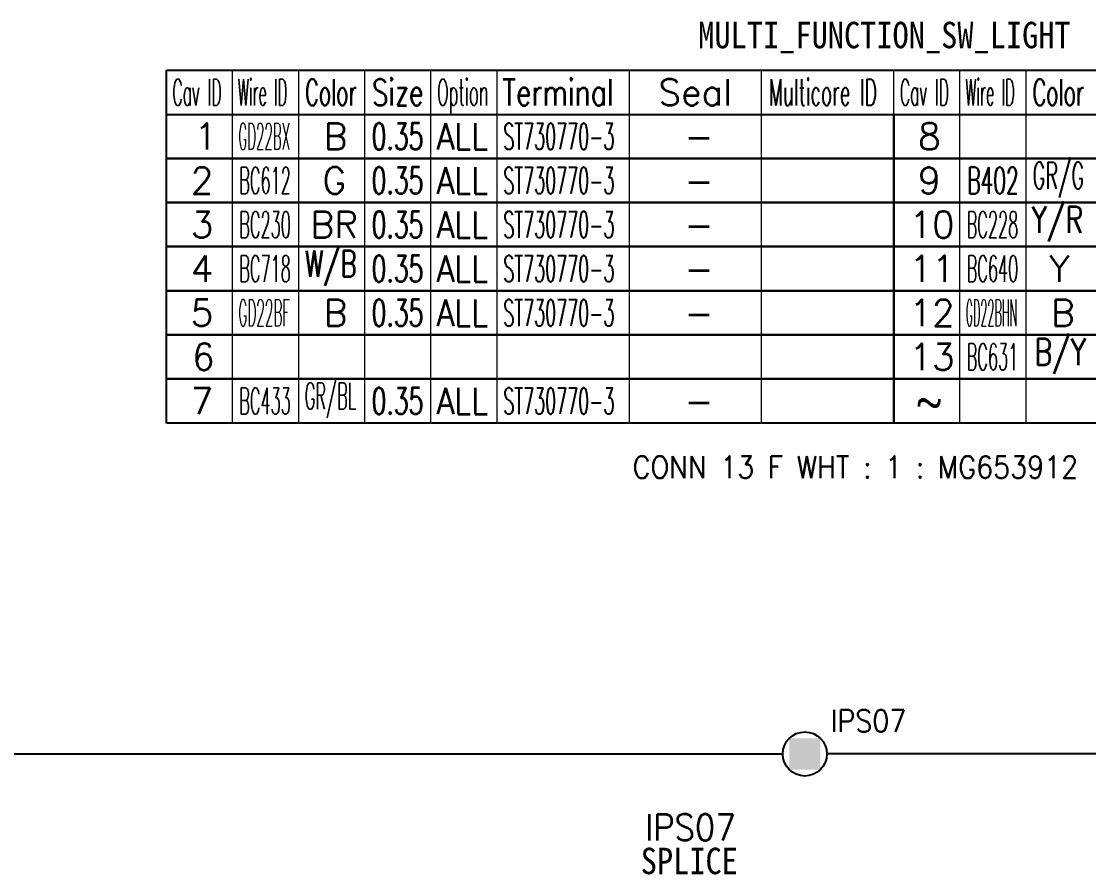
# Model space of a CAD drawing. Header units: inches. Extents: x 47316 to 59086, y 3141 to 11743.
# Drawn here: x 52462.7 to 52583.7, y 8610 to 8706.8 of the extents above; entities that cross this region are included whole.
import ezdxf

# ---------------------------------------------------------------- set-up
doc = ezdxf.new("R2010")
doc.units = ezdxf.units.IN
doc.header["$MEASUREMENT"] = 0
doc.styles.get("Standard").update_dxf_attribs({"font": ''})
doc.styles.get('Standard').set_extended_font_data('SimSun')
doc.linetypes.add('_VH_OTCON', pattern='A,0.0001,[7,VeSys.shx,S=0.1,R=0,X=0,Y=0],-0.4,[7,VeSys.shx,S=0.1,R=0,X=0,Y=0],-0.4,["X",Standard,S=1,R=0,X=-0.5,Y=-0.5],-0.0001,[7,VeSys.shx,S=0.1,R=0,X=0,Y=0],-0.4', length=1.2002)

msp = doc.modelspace()

# ---------------------------------------------------------------- linework, layer by layer
at = {"color": 0, "linetype": 'Continuous', "lineweight": -2}
for p, q in [((52479.15, 8701.25), (52644.15, 8701.25)), ((52479.15, 8696.25), (52479.15, 8701.25)), ((52479.15, 8696.25), (52644.15, 8696.25))]:
    msp.add_line(p, q, dxfattribs=at)
at = {"color": 7, "linetype": 'Continuous', "lineweight": 15}
for p, q in [((52486.65, 8696.25), (52486.65, 8701.25)), ((52494.15, 8696.25), (52494.15, 8701.25)), ((52501.65, 8696.25), (52501.65, 8701.25)), ((52509.15, 8696.25), (52509.15, 8701.25)), ((52516.65, 8696.25), (52516.65, 8701.25)), ((52531.65, 8696.25), (52531.65, 8701.25)), ((52546.65, 8696.25), (52546.65, 8701.25)), ((52561.65, 8696.25), (52561.65, 8701.25)), ((52569.15, 8696.25), (52569.15, 8701.25)), ((52576.65, 8696.25), (52576.65, 8701.25))]:
    msp.add_line(p, q, dxfattribs=at)
at = {"color": 102, "linetype": 'Continuous', "lineweight": 15}
for p, q in [((52486.65, 8691.25), (52486.65, 8696.25)), ((52494.15, 8691.25), (52494.15, 8696.25)), ((52501.65, 8691.25), (52501.65, 8696.25)), ((52509.15, 8691.25), (52509.15, 8696.25)), ((52516.65, 8691.25), (52516.65, 8696.25)), ((52531.65, 8691.25), (52531.65, 8696.25)), ((52546.65, 8691.25), (52546.65, 8696.25)), ((52569.15, 8691.25), (52569.15, 8696.25)), ((52576.65, 8691.25), (52576.65, 8696.25)), ((52486.65, 8686.25), (52486.65, 8691.25)), ((52494.15, 8686.25), (52494.15, 8691.25)), ((52501.65, 8686.25), (52501.65, 8691.25)), ((52509.15, 8686.25), (52509.15, 8691.25)), ((52516.65, 8686.25), (52516.65, 8691.25)), ((52531.65, 8686.25), (52531.65, 8691.25)), ((52546.65, 8686.25), (52546.65, 8691.25)), ((52569.15, 8686.25), (52569.15, 8691.25)), ((52576.65, 8686.25), (52576.65, 8691.25)), ((52486.65, 8681.25), (52486.65, 8686.25)), ((52494.15, 8681.25), (52494.15, 8686.25)), ((52501.65, 8681.25), (52501.65, 8686.25)), ((52509.15, 8681.25), (52509.15, 8686.25)), ((52516.65, 8681.25), (52516.65, 8686.25)), ((52531.65, 8681.25), (52531.65, 8686.25)), ((52546.65, 8681.25), (52546.65, 8686.25)), ((52569.15, 8681.25), (52569.15, 8686.25)), ((52576.65, 8681.25), (52576.65, 8686.25)), ((52486.65, 8676.25), (52486.65, 8681.25)), ((52494.15, 8676.25), (52494.15, 8681.25)), ((52501.65, 8676.25), (52501.65, 8681.25)), ((52509.15, 8676.25), (52509.15, 8681.25)), ((52516.65, 8676.25), (52516.65, 8681.25)), ((52531.65, 8676.25), (52531.65, 8681.25)), ((52546.65, 8676.25), (52546.65, 8681.25)), ((52569.15, 8676.25), (52569.15, 8681.25)), ((52576.65, 8676.25), (52576.65, 8681.25)), ((52486.65, 8671.25), (52486.65, 8676.25)), ((52494.15, 8671.25), (52494.15, 8676.25)), ((52501.65, 8671.25), (52501.65, 8676.25)), ((52509.15, 8671.25), (52509.15, 8676.25)), ((52516.65, 8671.25), (52516.65, 8676.25)), ((52531.65, 8671.25), (52531.65, 8676.25)), ((52546.65, 8671.25), (52546.65, 8676.25)), ((52569.15, 8671.25), (52569.15, 8676.25)), ((52576.65, 8671.25), (52576.65, 8676.25)), ((52486.65, 8666.25), (52486.65, 8671.25)), ((52494.15, 8666.25), (52494.15, 8671.25)), ((52501.65, 8666.25), (52501.65, 8671.25)), ((52509.15, 8666.25), (52509.15, 8671.25)), ((52516.65, 8666.25), (52516.65, 8671.25)), ((52531.65, 8666.25), (52531.65, 8671.25)), ((52546.65, 8666.25), (52546.65, 8671.25)), ((52569.15, 8666.25), (52569.15, 8671.25)), ((52576.65, 8666.25), (52576.65, 8671.25)), ((52486.65, 8661.25), (52486.65, 8666.25)), ((52494.15, 8661.25), (52494.15, 8666.25)), ((52501.65, 8661.25), (52501.65, 8666.25)), ((52509.15, 8661.25), (52509.15, 8666.25)), ((52516.65, 8661.25), (52516.65, 8666.25)), ((52531.65, 8661.25), (52531.65, 8666.25)), ((52546.65, 8661.25), (52546.65, 8666.25)), ((52569.15, 8661.25), (52569.15, 8666.25)), ((52576.65, 8661.25), (52576.65, 8666.25))]:
    msp.add_line(p, q, dxfattribs=at)
at = {"color": 0, "linetype": '_VH_OTCON', "lineweight": -2, "ltscale": 5}
for p, q in [((52260.18, 8623.72), (52549.06, 8623.72)), ((52622.62, 8623.72), (52554.06, 8623.72))]:
    msp.add_line(p, q, dxfattribs=at)
at = {"color": 0, "linetype": 'Continuous', "lineweight": -2}
for points in [[(52479.15, 8691.25), (52479.15, 8696.25), (52561.65, 8696.25), (52561.65, 8691.25)], [(52561.65, 8691.25), (52561.65, 8696.25), (52644.15, 8696.25), (52644.15, 8691.25)], [(52479.15, 8686.25), (52479.15, 8691.25), (52561.65, 8691.25), (52561.65, 8686.25)], [(52561.65, 8686.25), (52561.65, 8691.25), (52644.15, 8691.25), (52644.15, 8686.25)], [(52479.15, 8681.25), (52479.15, 8686.25), (52561.65, 8686.25), (52561.65, 8681.25)], [(52561.65, 8681.25), (52561.65, 8686.25), (52644.15, 8686.25), (52644.15, 8681.25)], [(52479.15, 8676.25), (52479.15, 8681.25), (52561.65, 8681.25), (52561.65, 8676.25)], [(52561.65, 8676.25), (52561.65, 8681.25), (52644.15, 8681.25), (52644.15, 8676.25)], [(52479.15, 8671.25), (52479.15, 8676.25), (52561.65, 8676.25), (52561.65, 8671.25)], [(52561.65, 8671.25), (52561.65, 8676.25), (52644.15, 8676.25), (52644.15, 8671.25)], [(52479.15, 8666.25), (52479.15, 8671.25), (52561.65, 8671.25), (52561.65, 8666.25)], [(52561.65, 8666.25), (52561.65, 8671.25), (52644.15, 8671.25), (52644.15, 8666.25)], [(52479.15, 8661.25), (52479.15, 8666.25), (52561.65, 8666.25), (52561.65, 8661.25)], [(52561.65, 8661.25), (52561.65, 8666.25), (52644.15, 8666.25), (52644.15, 8661.25)]]:
    msp.add_lwpolyline(points, close=True, dxfattribs=at)
msp.add_circle((52551.56, 8623.72), 2.5, dxfattribs=at)
at = {"color": 0, "linetype": 'Continuous', "lineweight": -2, "extrusion": (0, 0, -1)}
msp.add_solid([(-52549.79, 8625.48), (-52549.79, 8621.95), (-52553.33, 8625.48), (-52553.33, 8621.95)], dxfattribs=at)

# ---------------------------------------------------------------- texts
at = {"color": 6, "linetype": 'Continuous', "lineweight": 20, "char_height": 3, "attachment_point": 1}
for s, insert, width in [('\\f黑体|b0|i0|c1|p0;\\W0.9000000000;\\T1.0000000000;\\o\\lMULTI_FUNCTION_SW_LIGHT', (52539.46, 8706.75), 44.6562), ('\\Fromans.shx;\\W0.9000000000;\\T1.0000000000;\\o\\lIPS07', (52533.42, 8616.9), 11.4429), ('\\f黑体|b0|i0|c1|p0;\\W0.9000000000;\\T1.0000000000;\\o\\lSPLICE', (52532.94, 8613.09), 11.6494)]:
    msp.add_mtext(s, dxfattribs=dict(at, insert=insert, width=width))
at = {"color": 7, "linetype": 'Continuous', "lineweight": 15, "char_height": 3, "attachment_point": 1}
for s, insert, width in [('\\Fromans.shx;\\W0.4292452830;\\T1.0000000000;\\o\\lCav ID', (52479.84, 8700.25), 6.5), ('\\Fromans.shx;\\W0.4026548673;\\T1.0000000000;\\o\\lWire ID', (52487.27, 8700.25), 6.5), ('\\Fromans.shx;\\W0.5687500000;\\T1.0000000000;\\o\\lColor', (52494.9, 8700.25), 6.5), ('\\Fromans.shx;\\W0.7222222222;\\T1.0000000000;\\o\\lSize', (52502.46, 8700.25), 6.5), ('\\Fromans.shx;\\W0.4595959596;\\T1.0000000000;\\o\\lOption', (52509.85, 8700.25), 6.5), ('\\Fromans.shx;\\W0.7480916031;\\T1.0000000000;\\o\\lTerminal', (52517.26, 8700.25), 14), ('\\Fromans.shx;\\W1.0000000000;\\T1.0000000000;\\o\\lSeal', (52534.94, 8700.25), 9.2857), ('\\Fromans.shx;\\W0.5185185185;\\T1.0000000000;\\o\\lMulticore ID', (52547.45, 8700.25), 14), ('\\Fromans.shx;\\W0.4292452830;\\T1.0000000000;\\o\\lCav ID', (52562.34, 8700.25), 6.5), ('\\Fromans.shx;\\W0.4026548673;\\T1.0000000000;\\o\\lWire ID', (52569.77, 8700.25), 6.5), ('\\Fromans.shx;\\W0.5687500000;\\T1.0000000000;\\o\\lColor', (52577.4, 8700.25), 6.5), ('\\Fromans.shx;\\W1.0000000000;\\T1.0000000000;\\o\\l1', (52482.33, 8695.25), 2.8571), ('\\Fromans.shx;\\W1.0000000000;\\T1.0000000000;\\o\\l8', (52564.4, 8695.25), 2.8571), ('\\Fromans.shx;\\W1.0000000000;\\T1.0000000000;\\o\\l2', (52481.9, 8690.25), 2.8571), ('\\Fromans.shx;\\W1.0000000000;\\T1.0000000000;\\o\\l9', (52564.4, 8690.25), 2.8571), ('\\Fromans.shx;\\W1.0000000000;\\T1.0000000000;\\o\\l3', (52481.9, 8685.25), 2.8571), ('\\Fromans.shx;\\W1.0000000000;\\T1.0000000000;\\o\\l10', (52563.4, 8685.25), 5.7143), ('\\Fromans.shx;\\W1.0000000000;\\T1.0000000000;\\o\\l4', (52481.9, 8680.25), 2.8571), ('\\Fromans.shx;\\W1.0000000000;\\T1.0000000000;\\o\\l11', (52563.4, 8680.25), 5.7143), ('\\Fromans.shx;\\W1.0000000000;\\T1.0000000000;\\o\\l5', (52481.9, 8675.25), 2.8571), ('\\Fromans.shx;\\W1.0000000000;\\T1.0000000000;\\o\\l12', (52563.4, 8675.25), 5.7143), ('\\Fromans.shx;\\W1.0000000000;\\T1.0000000000;\\o\\l6', (52482.05, 8670.25), 2.8571), ('\\Fromans.shx;\\W1.0000000000;\\T1.0000000000;\\o\\l13', (52563.4, 8670.25), 5.7143), ('\\Fromans.shx;\\W1.0000000000;\\T1.0000000000;\\o\\l7', (52481.9, 8665.25), 2.8571), ('\\Fromans.shx;\\W1.0000000000;\\T1.0000000000;\\o\\l~', (52564.12, 8665.25), 3.7143)]:
    msp.add_mtext(s, dxfattribs=dict(at, insert=insert, width=width))
at = {"color": 21, "linetype": 'Continuous', "lineweight": 15, "attachment_point": 1}
for s, insert, char_height, width in [('\\Fromans.shx;\\W0.3699186992;\\T1.0000000000;\\o\\lGD22BX', (52487.31, 8695.25), 3, 6.5), ('\\Fromans.shx;\\W0.6500000000;\\T1.0000000000;\\o\\l0.35', (52502.43, 8695.25), 3, 6.5), ('\\Fromans.shx;\\W0.4851485149;\\T1.0000000000;\\o\\lST730770-3', (52517.36, 8695.25), 3, 14), ('\\Fromans.shx;\\W0.4460784314;\\T1.0000000000;\\o\\lBC612', (52487.41, 8690.25), 3, 6.5), ('\\Fromans.shx;\\W0.6500000000;\\T1.0000000000;\\o\\l0.35', (52502.43, 8690.25), 3, 6.5), ('\\Fromans.shx;\\W0.4851485149;\\T1.0000000000;\\o\\lST730770-3', (52517.36, 8690.25), 3, 14), ('\\Fromans.shx;\\W0.5617283951;\\T1.0000000000;\\o\\lB402', (52569.97, 8690.25), 3, 6.5), ('\\Fromans.shx;\\W0.4460784314;\\T1.0000000000;\\o\\lBC230', (52487.41, 8685.25), 3, 6.5), ('\\Fromans.shx;\\W0.6500000000;\\T1.0000000000;\\o\\l0.35', (52502.43, 8685.25), 3, 6.5), ('\\Fromans.shx;\\W0.4851485149;\\T1.0000000000;\\o\\lST730770-3', (52517.36, 8685.25), 3, 14), ('\\Fromans.shx;\\W0.4460784314;\\T1.0000000000;\\o\\lBC228', (52569.91, 8685.25), 3, 6.5), ('\\Fromans.shx;\\W0.4460784314;\\T1.0000000000;\\o\\lBC718', (52487.41, 8680.25), 3, 6.5), ('\\Fromans.shx;\\W0.6500000000;\\T1.0000000000;\\o\\l0.35', (52502.43, 8680.25), 3, 6.5), ('\\Fromans.shx;\\W0.4851485149;\\T1.0000000000;\\o\\lST730770-3', (52517.36, 8680.25), 3, 14), ('\\Fromans.shx;\\W0.4460784314;\\T1.0000000000;\\o\\lBC640', (52569.91, 8680.25), 3, 6.5), ('\\Fromans.shx;\\W0.3760330579;\\T1.0000000000;\\o\\lGD22BF', (52487.31, 8675.25), 3, 6.5), ('\\Fromans.shx;\\W0.6500000000;\\T1.0000000000;\\o\\l0.35', (52502.43, 8675.25), 3, 6.5), ('\\Fromans.shx;\\W0.4851485149;\\T1.0000000000;\\o\\lST730770-3', (52517.36, 8675.25), 3, 14), ('\\Fromans.shx;\\W0.3095238095;\\T1.0000000000;\\o\\lGD22BHN', (52569.79, 8675.25), 3, 6.5), ('\\Fromans.shx;\\W0.4460784314;\\T1.0000000000;\\o\\lBC631', (52569.91, 8670.25), 3, 6.5), ('\\Fromans.shx;\\W0.4460784314;\\T1.0000000000;\\o\\lBC433', (52487.41, 8665.25), 3, 6.5), ('\\Fromans.shx;\\W0.6500000000;\\T1.0000000000;\\o\\l0.35', (52502.43, 8665.25), 3, 6.5), ('\\Fromans.shx;\\W0.4851485149;\\T1.0000000000;\\o\\lST730770-3', (52517.36, 8665.25), 3, 14), ('\\Fromans.shx;\\W0.9000000000;\\T1.0000000000;\\o\\lIPS07', (52554.49, 8628.72), 2.5, 9.5357)]:
    msp.add_mtext(s, dxfattribs=dict(at, insert=insert, char_height=char_height, width=width))
at = {"color": 140, "linetype": 'Continuous', "lineweight": 15, "char_height": 3, "attachment_point": 1}
for s, insert, width in [('\\Fromans.shx;\\W1.0000000000;\\T1.0000000000;\\o\\lB', (52496.97, 8695.25), 3), ('\\Fromans.shx;\\W0.8750000000;\\T1.0000000000;\\o\\lALL', (52509.78, 8695.25), 6.5), ('\\Fromans.shx;\\W1.0000000000;\\T1.0000000000;\\o\\l-', (52537.87, 8695.25), 3.7143), ('\\Fromans.shx;\\W0.5352941176;\\T1.0000000000;\\o\\lGR/G', (52577.38, 8690.82), 6.5), ('\\Fromans.shx;\\W1.0000000000;\\T1.0000000000;\\o\\lG', (52496.83, 8690.25), 3), ('\\Fromans.shx;\\W0.8750000000;\\T1.0000000000;\\o\\lALL', (52509.78, 8690.25), 6.5), ('\\Fromans.shx;\\W1.0000000000;\\T1.0000000000;\\o\\l-', (52537.87, 8690.25), 3.7143), ('\\Fromans.shx;\\W0.7459016393;\\T1.0000000000;\\o\\lY/R', (52577.26, 8685.82), 6.5), ('\\Fromans.shx;\\W1.0000000000;\\T1.0000000000;\\o\\lBR', (52495.47, 8685.25), 6), ('\\Fromans.shx;\\W0.8750000000;\\T1.0000000000;\\o\\lALL', (52509.78, 8685.25), 6.5), ('\\Fromans.shx;\\W1.0000000000;\\T1.0000000000;\\o\\l-', (52537.87, 8685.25), 3.7143), ('\\Fromans.shx;\\W0.6791044776;\\T1.0000000000;\\o\\lW/B', (52494.85, 8680.82), 6.5), ('\\Fromans.shx;\\W0.8750000000;\\T1.0000000000;\\o\\lALL', (52509.78, 8680.25), 6.5), ('\\Fromans.shx;\\W1.0000000000;\\T1.0000000000;\\o\\lY', (52579.26, 8680.25), 2.5714), ('\\Fromans.shx;\\W1.0000000000;\\T1.0000000000;\\o\\l-', (52537.87, 8680.25), 3.7143), ('\\Fromans.shx;\\W1.0000000000;\\T1.0000000000;\\o\\lB', (52496.97, 8675.25), 3), ('\\Fromans.shx;\\W0.8750000000;\\T1.0000000000;\\o\\lALL', (52509.78, 8675.25), 6.5), ('\\Fromans.shx;\\W1.0000000000;\\T1.0000000000;\\o\\lB', (52579.47, 8675.25), 3), ('\\Fromans.shx;\\W1.0000000000;\\T1.0000000000;\\o\\l-', (52537.87, 8675.25), 3.7143), ('\\Fromans.shx;\\W0.7459016393;\\T1.0000000000;\\o\\lB/Y', (52577.58, 8670.82), 6.5), ('\\Fromans.shx;\\W0.4460784314;\\T1.0000000000;\\o\\lGR/BL', (52494.84, 8665.82), 6.5), ('\\Fromans.shx;\\W0.8750000000;\\T1.0000000000;\\o\\lALL', (52509.78, 8665.25), 6.5), ('\\Fromans.shx;\\W1.0000000000;\\T1.0000000000;\\o\\l-', (52537.87, 8665.25), 3.7143)]:
    msp.add_mtext(s, dxfattribs=dict(at, insert=insert, width=width))
at = {"color": 42, "linetype": 'Continuous', "lineweight": 15, "insert": (52532.03, 8657.5), "char_height": 2.5, "width": 59.8929, "attachment_point": 1}
msp.add_mtext('\\Fromans.shx;\\W0.9000000000;\\T1.0000000000;\\o\\lCONN 13 F WHT : 1 : MG653912', dxfattribs=at)

doc.saveas('drawing.dxf')
